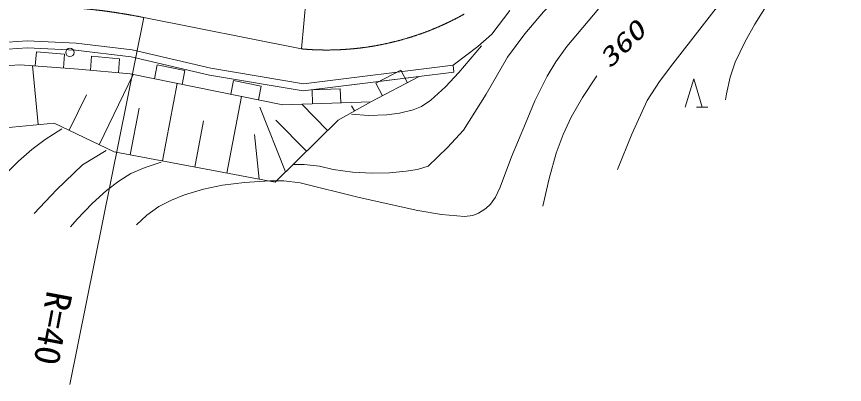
# Model space of a CAD drawing. Units: millimetres, scale not verified. Extents: x 40000 to 680000, y 20000 to 380000.
# Drawn here: x 285008 to 343764, y 246388 to 272513 of the extents above; entities that cross this region are included whole.
import ezdxf
from ezdxf.enums import TextEntityAlignment as Align

# ---------------------------------------------------------------- set-up
doc = ezdxf.new("R2010")
doc.units = ezdxf.units.MM
doc.header["$LTSCALE"] = 1000
doc.linetypes.add('CHAIN', pattern=[18.5, 12, -1.5, 3.5, -1.5])
for name, color, linetype, lineweight in [('M-BGD', 7, 'Continuous', 13), ('M-BMK', 2, 'CHAIN', 13), ('M-STR-HTXT', 7, 'Continuous', 13)]:
    doc.layers.add(name, color=color, linetype=linetype, lineweight=lineweight)
doc.styles.add('ＭＳ ゴシック', font='')
doc.styles.get('ＭＳ ゴシック').set_extended_font_data('MS Gothic')

msp = doc.modelspace()

# ---------------------------------------------------------------- linework, layer by layer
at = {"layer": 'M-BGD'}
for p, q in [((318734, 271262), (320005, 272937)), ((317742, 270394), (318734, 271262)), ((285758, 270787), (282709, 270577)), ((285764, 270287), (282761, 270079)), ((289228, 270630), (285758, 270787)), ((289187, 270131), (285764, 270287)), ((293223, 270157), (289228, 270630)), ((315986, 269053), (317742, 270394)), ((286418, 270008), (286340, 269011)), ((288412, 269853), (286418, 270008)), ((288334, 268856), (288412, 269853)), ((293136, 269663), (289187, 270131)), ((290333, 269694), (290245, 268698)), ((292326, 269519), (290333, 269694)), ((298796, 268842), (293223, 270157)), ((292238, 268522), (292326, 269519)), ((298697, 268352), (293136, 269663)), ((285264, 269095), (282625, 268933)), ((282625, 268933), (285264, 269095)), ((289411, 268772), (285264, 269095)), ((285264, 269095), (289411, 268772)), ((286543, 264841), (286149, 269026)), ((293073, 268449), (289411, 268772)), ((289411, 268772), (293073, 268449)), ((294999, 269076), (294799, 268097)), ((296958, 268677), (294999, 269076)), ((296759, 267697), (296958, 268677)), ((305367, 267738), (298796, 268842)), ((316048, 268556), (305356, 267233)), ((315986, 269053), (305367, 267738)), ((312287, 268703), (310514, 267777)), ((312749, 267816), (312287, 268703)), ((316048, 268556), (315986, 269053)), ((290878, 263413), (293280, 268406)), ((303897, 266241), (293073, 268449)), ((293073, 268449), (303897, 266241)), ((305356, 267233), (298697, 268352)), ((300411, 267972), (300211, 266993)), ((302371, 267573), (300411, 267972)), ((305356, 267233), (313582, 268251)), ((313582, 268251), (310144, 266456)), ((332469, 266082), (333069, 268082)), ((333069, 268082), (333669, 266082)), ((295367, 262256), (296407, 267769)), ((302171, 266593), (302371, 267573)), ((307986, 267382), (305987, 267313)), ((308020, 266383), (307986, 267382)), ((310514, 267777), (310977, 266891)), ((288751, 264437), (289967, 266965)), ((299933, 261394), (300961, 266840)), ((305987, 267313), (306021, 266314)), ((310144, 266456), (303897, 266241)), ((307083, 264428), (305246, 266287)), ((310144, 266456), (307828, 265164)), ((308986, 265810), (308787, 266167)), ((293083, 262686), (293711, 266014)), ((304104, 261484), (302281, 266079)), ((333269, 266082), (334069, 266082)), ((297650, 261825), (298270, 265112)), ((307828, 265164), (303359, 260748)), ((305593, 262956), (303412, 265164)), ((287687, 264948), (283110, 264517)), ((291942, 262902), (287687, 264948)), ((302217, 260963), (301905, 264140)), ((303359, 260748), (291942, 262902))]:
    msp.add_line(p, q, dxfattribs=at)
for points in [[(327652, 261659), (328669, 264152), (329770, 266555), (330646, 267892), (331593, 269152), (337503, 276770), (338696, 278449), (339846, 280263), (340606, 281672), (341188, 282957), (342623, 286819), (343984, 290794)], [(333762, 286085), (332100, 283552), (330312, 281021), (328226, 278698), (326114, 276496), (324222, 274712), (322402, 272856), (321078, 271280), (319842, 269636), (318339, 267005), (316721, 264434), (315602, 263203), (314232, 261877), (313457, 261654), (312662, 261541), (311472, 261407), (310242, 261394), (308852, 261466), (307482, 261655), (306507, 261885), (305417, 262013), (304668, 262010)], [(344674, 284785), (343702, 282632), (342620, 280490), (341760, 278856), (340681, 277053), (339085, 274678), (337404, 271976), (336711, 270748), (336009, 269268), (335662, 268207), (335403, 267036), (335319, 266592)], [(293510, 257729), (294258, 258398), (295111, 259015), (295998, 259477), (296936, 259846), (298265, 260251), (299632, 260550), (301194, 260739), (302980, 260840), (303982, 260839), (305146, 260716), (309334, 259671), (313491, 258741), (315159, 258456), (316797, 258308), (317390, 258394), (317795, 258546), (318309, 258872), (318646, 259194), (318995, 259680), (319341, 260403), (320131, 262549), (321124, 264930), (321798, 266529), (322656, 268269), (323279, 269296), (324064, 270383), (330002, 277456)], [(308785, 265573), (309982, 265496), (311289, 265535), (312189, 265652), (313166, 265886), (313752, 266137), (314417, 266579), (315445, 267518), (316404, 268539), (318008, 270441)], [(322362, 259056), (322799, 261007), (323310, 262816), (323795, 264131), (324380, 265379), (325174, 266770), (326087, 268162), (326188, 268306)], [(288231, 264538), (287048, 263789), (286085, 263065), (285144, 262242), (284020, 261098), (283482, 260418), (282840, 259404), (281779, 257333)], [(286252, 258521), (287850, 260215), (289687, 261981), (291358, 262994)], [(295277, 262163), (294129, 261797), (293120, 261359), (292269, 260834), (291403, 260169), (290365, 259229), (289313, 258119), (288825, 257571)]]:
    msp.add_lwpolyline(points, dxfattribs=at)
msp.add_circle((288797, 269965), 300, dxfattribs=at)
at = {"layer": 'M-BMK'}
msp.add_line((294044, 272442), (305223, 270215), dxfattribs=at)
for centre, radius, start, end in [((307002, 290136), 20000, 264.89894, 314.7047), ((286077, 233244), 40000, 78.5106, 121.86966)]:
    msp.add_arc(centre, radius, start, end, dxfattribs=at)
at = {"layer": 'M-STR-HTXT'}
for p, q in [((305223, 270215), (307108, 290312)), ((288785, 246388), (294044, 272442))]:
    msp.add_line(p, q, dxfattribs=at)

# ---------------------------------------------------------------- texts
at = {"layer": 'M-BGD', "style": 'ＭＳ ゴシック', "oblique": 15, "width": 1.4}
msp.add_text('360', height=1320, rotation=44.4, dxfattribs=at).set_placement((327380, 268474), align=Align.BOTTOM_LEFT)
at = {"layer": 'M-STR-HTXT', "style": 'ＭＳ ゴシック', "width": 1.05}
msp.add_text('R=40', height=1833, rotation=259.4, dxfattribs=at).set_placement((286639, 253218), align=Align.BOTTOM_LEFT)

doc.saveas('drawing.dxf')
